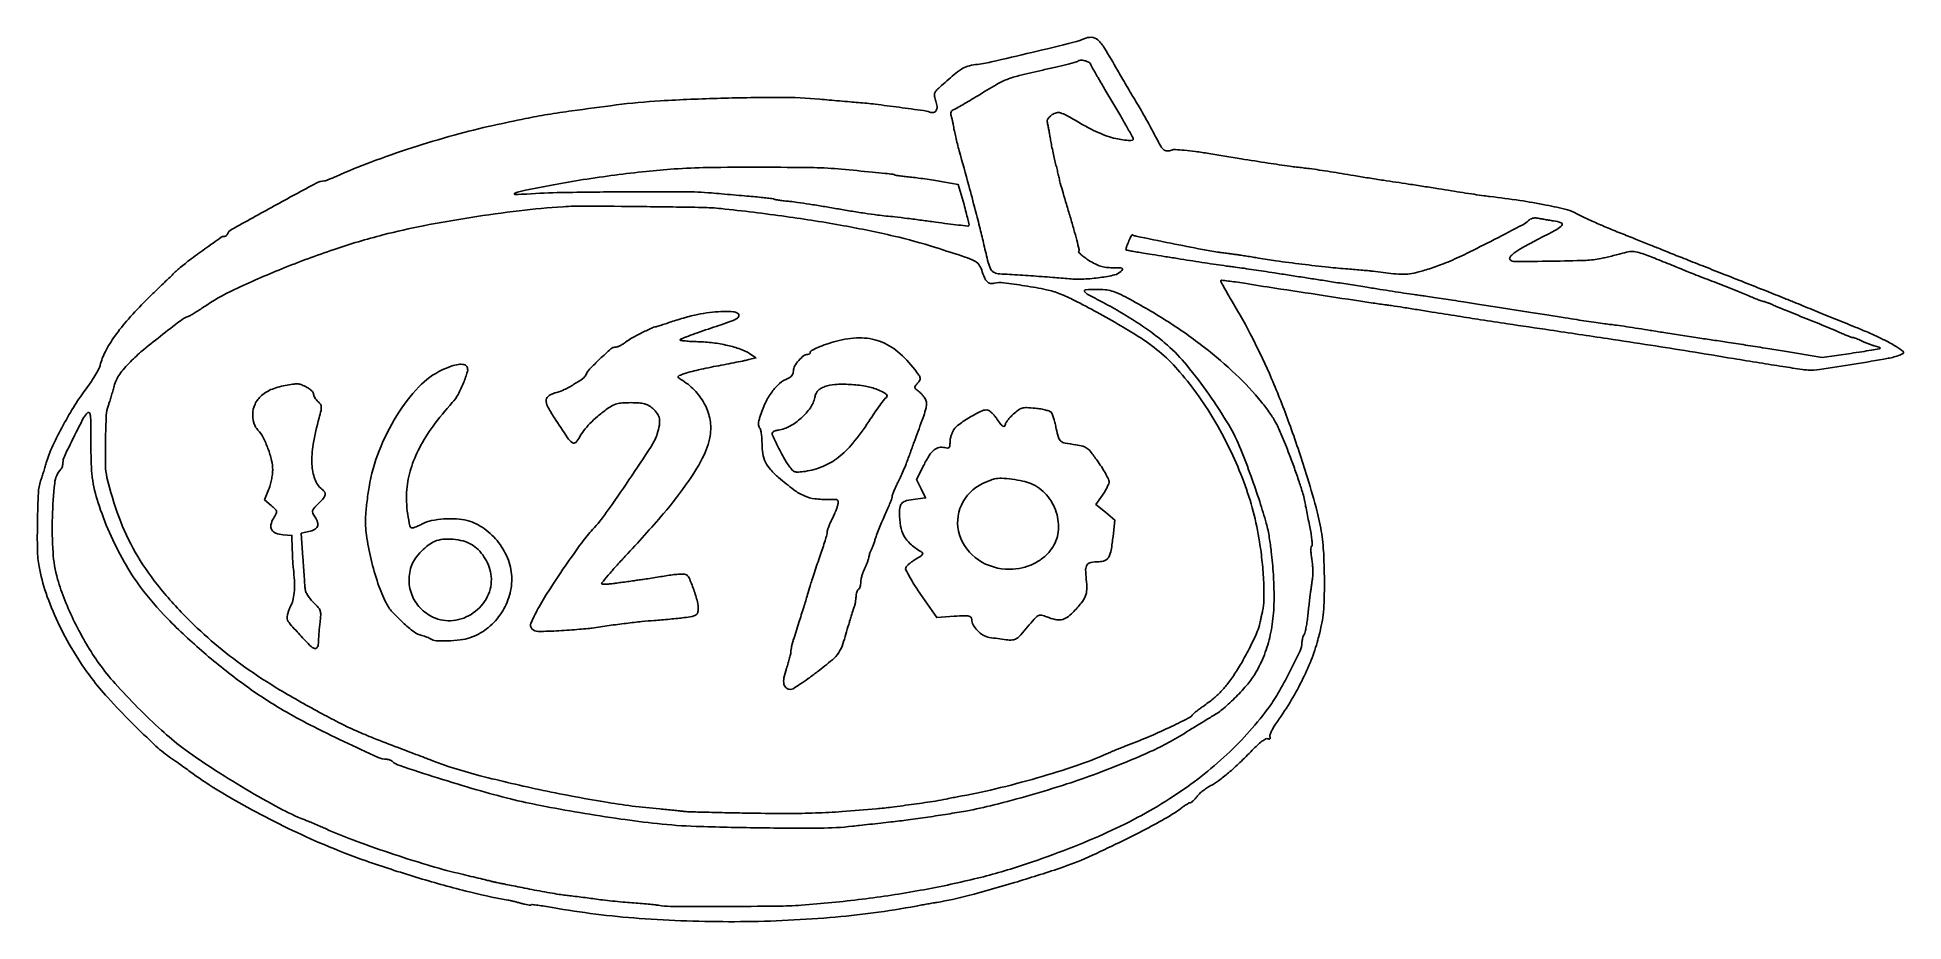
# Model space of a CAD drawing. Extents: x 27 to 802, y 26 to 393.
import ezdxf

# ---------------------------------------------------------------- set-up
doc = ezdxf.new("R2010")
doc.units = 0

msp = doc.modelspace()

# ---------------------------------------------------------------- linework, layer by layer
for points in [[(461.5, 391.96088, -0.04622), (457.358081, 390.532717, -0.001453), (439.96258, 386.335426, -0.002133), (423.062295, 382.385674, -0.026865), (416.609404, 381.267334, 0.042071), (413.324622, 380.59471, 0.06907), (410.742223, 379.4291, 0.038191), (407.676215, 377.154617, 0.005407), (401.795766, 371.940432, 0.022402), (400.187872, 370.346528, 0.117147), (399.58181, 369.267447, 0.126341), (399.549337, 368.072125, 0.027817), (400.120895, 366.083044, -0.060197), (400.612352, 363.83447, -0.152319), (400.271539, 362.214691, -0.221945), (399.200325, 361.442981, -0.129631), (397.590684, 361.556395, 0.046946), (394.979475, 362.179773, 0.001728), (384.904455, 363.569442, 0.003487), (374.966824, 364.834696, 0.009831), (368, 365.533738, -0.00099), (364.517783, 365.821053, -0.000526), (360.20625, 366.189955, -0.000523), (355.799917, 366.576282, -0.000813), (352, 366.919676, 0.022932), (335.649758, 367.67057, 0.007073), (310.98107, 367.3225, 0.007283), (285.896744, 366.247714, 0.017818), (267.5, 364.531507, 0.001457), (249.123418, 362.099714, 0.007617), (239.030674, 360.577288, 0.009416), (229.940593, 358.887653, 0.003015), (216.5, 356.041987, 0.014059), (200.257675, 352.019203, 0.010712), (182.709229, 346.738034, 0.010836), (165.743877, 340.824036, 0.016469), (151.304864, 334.888355, -0.004787), (149.655694, 334.164922, -0.006765), (148.172382, 333.554704, -0.004125), (146.917689, 333.07021, -0.090309), (146.532136, 333, 0.12417), (143.111401, 332.137189, 0.002029), (125.626459, 322.6257, 0.001569), (107.935004, 312.83622, 0.171658), (106.166667, 310.829148, -0.090316), (105.966858, 310.512132, -0.065502), (105.646344, 310.243562, -0.06411), (105.259132, 310.061938, -0.077792), (104.86344, 310, 0.154496), (103.660631, 309.619253, 0.001836), (96.844129, 304.785641, 0.006055), (90.427535, 300.081674, 0.016965), (86.088996, 296.583076, 0.012493), (84.599849, 295.230044, 0.001234), (81.110931, 291.880654, 0.001557), (76.974138, 287.86469, 0.001234), (72.528058, 283.5, 0.016564), (65.125417, 275.696502, 0.027685), (59.503898, 268.609099, 0.033283), (55.583616, 262.195759, 0.060967), (53.426425, 256.47058, -0.064279), (52.811188, 254.869831, -0.012328), (51.262053, 252.164033, -0.01295), (49.281591, 249.077798, -0.011607), (47.072788, 245.981448, 0.023352), (42.373865, 239.056018, 0.01467), (37.510677, 230.564624, 0.014525), (33.3618, 222.22698, 0.038688), (31.050975, 216, -0.002919), (30.484315, 214.05754, -0.002236), (29.843009, 211.940625, -0.00226), (29.224927, 209.964586, -0.00535), (28.742232, 208.5, 0.070694), (27.815567, 203.626823, 0.007024), (27.42563, 191.710809, 0.008744), (27.411629, 179.822478, 0.040663), (28.079563, 173, 0.038589), (30.976739, 161.931826, 0.026807), (35.854315, 149.955452, 0.025563), (42.313618, 137.888266, 0.025493), (49.976074, 126.531832, 0.025044), (56.583818, 118.60052, 0.009658), (66.49649, 108.254391, 0.008951), (76.542194, 98.52166, 0.039193), (83, 93.37036, -0.003744), (84.722567, 92.185634, -0.001457), (87.0875, 90.522608, -0.001442), (89.637862, 88.706994, -0.00179), (92, 87.002262, 0.021512), (102.673038, 79.922387, 0.011573), (116.384197, 72.080381, 0.01114), (131.434554, 64.35734, 0.012367), (146.303557, 57.590261, 0.016552), (163.80814, 50.815708, 0.010742), (184.44496, 44.098559, 0.010791), (205.074858, 38.353214, 0.018578), (222.503205, 34.585982, -0.011453), (223.520546, 34.381205, -0.003826), (224.998779, 34.036352, -0.003806), (226.630203, 33.629408, -0.004334), (228.185766, 33.214376, 0.011616), (229.623607, 32.853093, 0.017302), (230.897685, 32.610255, 0.012462), (231.942346, 32.474936, 0.22606), (232.251073, 32.584406, -0.228353), (232.599202, 32.70614, -0.002855), (235.0004, 32.420682, -0.0077), (237.808734, 32.026541, -0.004884), (241.068511, 31.485074, 0.025204), (277.079709, 26.997633, 0.019446), (316.636788, 25.624838, 0.019459), (356.143271, 27.328987, 0.025387), (392, 32.118413, -0.000916), (394.325686, 32.545741, -0.000795), (396.765625, 32.985437, -0.0008), (398.976222, 33.376529, -0.002348), (400.5, 33.63623, 0.023992), (413.595108, 36.455973, 0.007686), (432.751376, 41.869928, 0.007564), (451.633548, 47.833907, 0.026424), (463.521285, 52.498113, 0.005779), (476.298529, 58.486742, 0.008748), (487.260736, 64.018619, 0.009784), (496.047645, 68.86936, 0.030463), (501.683278, 72.601122, -0.011574), (502.962964, 73.519825, -0.015171), (504.175097, 74.29533, -0.01268), (505.210219, 74.87905, -0.122636), (505.695929, 75, 0.165189), (506.129523, 75.147268, 0.023952), (506.851453, 75.758725, 0.024982), (507.661551, 76.593808, 0.019037), (508.464975, 77.582894, -0.041546), (509.461525, 78.702833, -0.021358), (510.876998, 79.938992, -0.021072), (512.452053, 81.09471, -0.029743), (513.952323, 81.97661, 0.040261), (517.369408, 84.083091, 0.018018), (521.514377, 87.359833, 0.015579), (526.208299, 91.61262, 0.010241), (531.352072, 96.780835, -0.015409), (533.505138, 98.899882, -0.0284), (535.399873, 100.463152, -0.030945), (536.947611, 101.457785, -0.222496), (537.809793, 101.519495, 0.055717), (538.372495, 101.37276, 0.213035), (538.712958, 101.469198, 0.244617), (538.839164, 101.771773, 0.070557), (538.722213, 102.281518, -0.167916), (538.69715, 103.025386, -0.029028), (539.196939, 104.365019, -0.028764), (539.99821, 105.932175, -0.022227), (541.041089, 107.542859, 0.017934), (546.929476, 116.468359, 0.020525), (551.88613, 125.407699, 0.021823), (555.808899, 134.154499, 0.028213), (558.588787, 142.5, 0.011905), (560.034447, 148.373834, 0.024992), (560.818258, 153.008314, 0.021936), (561.191343, 158.061215, 0.007256), (561.305352, 165.5, 0.01223), (561.00378, 178.251567, 0.028625), (560.001277, 187.733418, 0.026273), (557.865138, 197.510462, 0.00888), (553.76049, 211.5, 0.010976), (546.732305, 232.350815, 0.01464), (539.388411, 250.934806, 0.015922), (531.565123, 267.662796, 0.018876), (523.093292, 282.914018, -0.004585), (521.163742, 286.165184, -0.007498), (519.595415, 288.95942, -0.002307), (518.300062, 291.377195, -0.329346), (518.345344, 291.678677, -0.227747), (518.667418, 291.791717, -0.001937), (521.354824, 291.483516, -0.006282), (524.468556, 291.074461, -0.003947), (528.097992, 290.52191, 0.001623), (540.742584, 288.536701, 0.000436), (560.843695, 285.465562, 0.000223), (581.547852, 282.33018, 0.006118), (587, 281.57511, -0.006515), (589.161039, 281.274075, -0.000744), (594.025, 280.52438, -0.000899), (599.808662, 279.613464, -0.000732), (606, 278.617636, 0.000897), (616.753745, 276.89163, 0.001356), (626.122551, 275.431188, 0.001004), (637.322362, 273.739437, 0.000274), (655, 271.115418, -0.000574), (678.756703, 267.574491, -0.001315), (696.648382, 264.838612, -0.00152), (712.860036, 262.265484, -0.001084), (731, 259.28937, 0.001243), (741.789511, 257.522732, 0.001735), (751.45, 255.999973, 0.001045), (759.593368, 254.762703, 0.022671), (762, 254.513068, 0.052169), (766.76285, 254.733357, 0.003106), (781.00972, 256.983909, 0.00325), (795.175742, 259.40666, 0.04867), (799.99893, 260.757887, 0.038388), (801.413181, 261.436085, 0.412025), (801.564207, 261.992048, 0.118579), (800.895391, 262.706433, 0.004275), (797.731636, 264.750964, 0.02471), (795.135326, 266.222944, 0.006836), (790.919008, 268.273624, 0.006886), (786.074153, 270.467727, 0.007159), (781.232706, 272.498426, -0.000102), (772.648229, 275.957473, -0.000749), (768.541925, 277.620209, -0.000822), (764.580414, 279.238827, -0.000138), (757, 282.353086, 0.002269), (752.343088, 284.243129, 0.000533), (744.534375, 287.361502, 0.000549), (735.546094, 290.928388, 0.00054), (726.5, 294.495424, -0.000286), (717.925268, 297.87156, -0.000418), (710.375, 300.856615, -0.000201), (703.954185, 303.40432, -0.007436), (702.5, 304.007191, 0.006402), (701.119382, 304.582911, 0.000315), (696.534375, 306.42296, 0.00051), (691.083223, 308.600183, 0.000368), (685, 311.017488, -0.004359), (678.808847, 313.535087, -0.005218), (673.025, 316.017193, -0.004518), (668.196001, 318.201837, -0.03405), (666, 319.407111, 0.083407), (662.168589, 321.043306, 0.01039), (653.296614, 322.993705, 0.011682), (642.334139, 324.900941, 0.008367), (630, 326.540553, -0.006693), (627.543614, 326.858722, -0.001573), (623.44375, 327.458837, -0.00162), (618.732813, 328.17916, -0.001593), (614, 328.933987, 0.001266), (608.764773, 329.772455, 0.000744), (602.5, 330.749996, 0.000744), (596.235063, 331.708466, 0.001271), (591, 332.487795, -0.001833), (585.79637, 333.268428, -0.001106), (579.633539, 334.230034, -0.001107), (573.514128, 335.212633, -0.001941), (568.454599, 336.056722, 0.00268), (563.862433, 336.815868, 0.002571), (559.198371, 337.536666, 0.002544), (555.07803, 338.130343, 0.009274), (552.454599, 338.445246, -0.009958), (546.956401, 339.112852, -0.002507), (538.031055, 340.423107, -0.002261), (526.770956, 342.185937, -0.001326), (513.311686, 344.392096, 0.006845), (507.789638, 345.234765, 0.011673), (503.153485, 345.767461, 0.010286), (499.489557, 346.026134, 0.101402), (497.969333, 345.792952, -0.093713), (496.020141, 345.463509, -0.186241), (494.591736, 346.046842, -0.076988), (493.143471, 347.908482, -0.00795), (490.511397, 352.824405, 0.005747), (488.908268, 355.850527, 0.00334), (486.917673, 359.448419, 0.003338), (484.874248, 363.028097, 0.005624), (483.106406, 366, -0.00247), (481.32067, 368.959345, -0.00147), (479.222041, 372.5, -0.001471), (477.151055, 376.041353, -0.002543), (475.452569, 379, 0.007294), (470.129284, 388.072084, 0.069361), (467.294675, 391.55079, 0.181639), (464.723666, 392.605237, 0.114057)], [(464.451582, 381.25, 0.037965), (465.008617, 380.064689, 0.001477), (467.401303, 375.867947, 0.002623), (470.276162, 370.920209, 0.001847), (473.558571, 365.385564, -0.002955), (476.793912, 359.902629, -0.004555), (479.52033, 355.119447, -0.001596), (481.815933, 350.974367, -0.126309), (482, 350.257353, -0.376575), (481.661931, 349.872134, -0.04005), (480.370269, 349.80732, -0.028775), (478.390419, 349.980911, -0.010192), (475.583328, 350.449402, -0.029742), (472.157884, 351.306642, -0.022471), (468.513713, 352.635297, -0.0196), (464.524202, 354.483103, -0.012624), (460.046733, 356.918645, 0.004175), (454.179765, 360.23968, 0.051372), (451.818575, 361.24936, 0.135716), (450.180103, 361.301227, 0.085684), (448.413676, 360.535395, 0.043144), (447.397305, 359.736317, 0.067827), (446.697556, 358.876012, 0.083882), (446.352061, 358.011063, 0.122328), (446.37722, 357.194363, -0.018135), (446.604095, 356.259082, -0.004242), (446.913886, 354.675844, -0.004367), (447.239129, 352.847086, -0.004276), (447.534788, 351, 0.009291), (447.897938, 348.868481, 0.004402), (448.441122, 346.134672, 0.004361), (449.059653, 343.28399, 0.006157), (449.664037, 340.75633, -0.001507), (450.243568, 338.428557, -0.001688), (450.787186, 336.183941, -0.00155), (451.237736, 334.269493, -0.009032), (451.453656, 333.25633, 0.021658), (451.740745, 332.058406, 0.001024), (452.888143, 328.076837, 0.001683), (454.276554, 323.355143, 0.001209), (455.857804, 318.090349, -0.004876), (457.37801, 312.890699, -0.007582), (458.576666, 308.376181, -0.00301), (459.515319, 304.512743, -0.199042), (459.408169, 303.851415, 0.333828), (459.451867, 303.371572, 0.024774), (460.440911, 302.381233, 0.026539), (461.860502, 301.225145, 0.016304), (463.643603, 300.011066, 0.023318), (466.219699, 298.541056, 0.043242), (468.448753, 297.636521, 0.045578), (470.719141, 297.157428, 0.029227), (473.410066, 297, -0.005774), (476.417229, 296.965272, -0.099838), (477.370443, 296.75, -0.441236), (477.520034, 296.296444, -0.06833), (476.876063, 295.447492, -0.141748), (474.284188, 294.018804, -0.020298), (468.261672, 292.913145, -0.023857), (461.526167, 292.283102, -0.033645), (455.5, 292.413892, 0.00339), (448.593036, 292.982814, 0.001504), (439.471752, 293.644311, 0.001173), (430.668129, 294.235418, 0.009407), (426.609952, 294.421751, -0.103182), (424.388998, 294.948113, -0.160493), (422.970515, 296.287195, -0.061881), (421.842631, 299.175334, -0.005988), (420.075529, 306.5, 0.005013), (418.487327, 313.139887, 0.003022), (416.478049, 320.981046, 0.002184), (413.753959, 331.169353, 0.000808), (409.830278, 345.5, -0.004462), (409.064441, 348.37955, -0.0046), (408.358141, 351.243201, -0.004452), (407.791082, 353.735526, -0.019532), (407.527192, 355.221535, 0.010928), (407.336844, 356.412035, 0.007714), (407.073231, 357.740927, 0.007789), (406.781661, 359.004193, 0.016231), (406.507471, 359.97646, -0.057247), (406.318023, 360.946034, -0.121765), (406.44181, 361.695237, -0.130283), (406.891316, 362.268256, -0.070381), (407.681049, 362.705832, 0.035622), (408.788142, 363.222511, 0.003613), (411.315683, 364.65326, 0.004507), (414.303466, 366.409203, 0.003577), (417.5, 368.358041, -0.007399), (425.171491, 372.955082, -0.037153), (429.673394, 375.134134, -0.033737), (434.627315, 376.715924, -0.005413), (444.515563, 379.039467, 0.002062), (449.90604, 380.268063, 0.003264), (454.514121, 381.370102, 0.000796), (458.532047, 382.365564, 0.136066), (458.916357, 382.583024, -0.18795), (460.078552, 383.093454, -0.069761), (461.887246, 382.917404, -0.069282), (463.594366, 382.246089, -0.175354)], [(361, 337.88923, -0.000271), (373.770617, 336.663272, -0.002699), (379.118621, 336.1178, -0.002817), (382.293783, 335.758516, -0.102805), (382.985424, 335.526855, 0.095149), (383.384295, 335.386495, 0.002487), (385.258218, 335.115418, 0.005159), (387.471993, 334.82967, 0.003494), (390, 334.547746, -0.00612), (392.956631, 334.20229, -0.003578), (396.49058, 333.719731, -0.003577), (400.021069, 333.186077, -0.006061), (402.967931, 332.682361), (409.435862, 331.495907), (411.802966, 323.166322, -0.005387), (412.681212, 319.944234, -0.008546), (413.356158, 317.164977, -0.003295), (413.873156, 314.792473, -0.253576), (413.76641, 314.433077, -0.225592), (413.389727, 314.299134, -0.001276), (409.535859, 314.703983, -0.005049), (405.109487, 315.225659, -0.003146), (399.931375, 315.922152, 0.002193), (394.275743, 316.693854, 0.001951), (388.389216, 317.447414, 0.001958), (383.089284, 318.083806, 0.006041), (379.5, 318.456652, -0.010517), (375.90744, 318.862377, -0.003373), (370.590625, 319.612912, -0.003363), (364.681922, 320.528338, -0.003755), (359, 321.49165, 0.002811), (353.396649, 322.45253, 0.002725), (347.72409, 323.360746, 0.00269), (342.725056, 324.105703, 0.01005), (339.571371, 324.493823, -0.004448), (337.258404, 324.752203, -0.006401), (335.216437, 325.025285, -0.003607), (333.503302, 325.289392, -0.096114), (333.071371, 325.447947, 0.103751), (332.62065, 325.605708, 0.002293), (330.31784, 325.895868, 0.005109), (327.607052, 326.196745, 0.003419), (324.5, 326.488059, 0.000019), (320.756647, 326.813088, 0.00001), (316.059375, 327.220678, 0.000009), (311.220013, 327.640413, 0.000014), (307, 328.006229, 0.020709), (295.798002, 328.510983, 0.00231), (270.23812, 328.485347, 0.002729), (244.746956, 328.202888, 0.013715), (230.5, 327.57611, -0.021449), (225.566554, 327.435464, -0.837681), (225.474787, 327.997638, -0.03546), (229.913807, 329.212405, -0.003033), (241.5, 331.442575, -0.007336), (253.843564, 333.554082, -0.006159), (266.984774, 335.438591, -0.006254), (279.888093, 336.963172, -0.008649), (291.5, 337.985364, -0.014196), (305.371373, 338.569902, -0.003777), (327.505549, 338.706487, -0.003426), (349.466528, 338.52565, -0.020022)], [(311, 321.534399, -0.007627), (337.949947, 318.243529, -0.010682), (361.901489, 314.424256, -0.012073), (382.685729, 310.132342, -0.020041), (399.940991, 305.396589, -0.00181), (412.292834, 301.418787, -0.034821), (416.029144, 299.905677, -0.115979), (417.889986, 298.38442, -0.086061), (419.127296, 296.024186, 0.022819), (420.281937, 292.926372, 0.090171), (421.39593, 291.234426, 0.151962), (422.699483, 290.510296, 0.111314), (424.364422, 290.537388, -0.090057), (428.159812, 290.759126, -0.009277), (437.079878, 289.503668, -0.011924), (445.993752, 287.861097, -0.042905), (451.525951, 286.199187, -0.024024), (457.608753, 283.441624, -0.006487), (466.968554, 278.489544, -0.006852), (476.827984, 272.931562, -0.010835), (485.106778, 267.87071, -0.073977), (501.392089, 253.643693, -0.044402), (516.263321, 232.650186, -0.042708), (527.869009, 208.13915, -0.050013), (534.403815, 183.264926, -0.013671), (535.512458, 174.760237, -0.014832), (536.118095, 166.435591, -0.015313), (536.207208, 159.213842, -0.050733), (535.640416, 154.5, 0.001355), (535.35309, 153.204997, 0.001051), (535.047089, 151.79375, 0.001062), (534.767176, 150.475953, 0.002565), (534.567261, 149.5, -0.053206), (533.467766, 145.985848, -0.012284), (530.855001, 140.35004, -0.01314), (527.667995, 134.30169, -0.017442), (524.438289, 128.987631, -0.016145), (521.285454, 124.50795, -0.029651), (518.395993, 121.111024, -0.030375), (515.173665, 118.133505, -0.017917), (510.998244, 114.963472, 0.005013), (509.621991, 113.973524, 0.006489), (508.380734, 113.036616, 0.005007), (507.361501, 112.229851, 0.056436), (507, 111.863305, -0.109371), (504.7487, 110.015783, -0.006564), (496.831008, 106.130371, -0.010397), (487.841293, 102.091215, -0.011311), (478.938504, 98.547041, 0.006052), (477.258715, 97.898705, 0.002908), (475.119387, 97.028647, 0.002883), (472.897803, 96.095005, 0.004121), (470.938504, 95.239108, -0.023766), (458.566699, 90.403867, -0.011229), (442.202219, 85.295183, -0.0111), (424.799317, 80.704028, -0.015378), (409, 77.419231, 0.0031), (407.893326, 77.217354, 0.002086), (406.631848, 76.973693, 0.0021), (405.412988, 76.727663, 0.004162), (404.448844, 76.520446, -0.017696), (400.026449, 75.694497, -0.002607), (391.018347, 74.387973, -0.003104), (381.828141, 73.16205, -0.009188), (375.5, 72.475757, -0.004382), (361.260806, 71.321411, -0.009256), (350.198135, 70.727693, -0.00887), (338.831788, 70.530286, -0.003701), (323.5, 70.649504, -0.001232), (313.704396, 70.822335, -0.00173), (304.9625, 71.028393, -0.001015), (297.593206, 71.242589, -0.023526), (295.5, 71.406466, 0.005124), (293.899189, 71.591254, 0.001376), (291.352505, 71.85173, 0.001393), (288.457787, 72.131613, 0.001441), (285.593632, 72.392163, -0.019285), (262.704324, 75.300963, -0.011229), (235.500799, 80.460164, -0.011125), (209.511006, 86.603964, -0.028035), (191, 92.54245, 0.00076), (189.017618, 93.299898, 0.000148), (185.44375, 94.658001, 0.000157), (181.27659, 96.238646, 0.000146), (177, 97.857832, -0.003906), (166.893409, 101.771508, -0.010387), (159.759036, 104.771431, -0.011784), (153.284387, 107.838442, -0.006473), (145.5, 111.88016, -0.011882), (127.862114, 121.876245, -0.01934), (113.4494, 131.278719, -0.02162), (101.033946, 140.913438, -0.021646), (89.501995, 151.58076, -0.026745), (77.159595, 165.440189, -0.03917), (67.999472, 178.951298, -0.040451), (61.264696, 193.382934, -0.031296), (56.248048, 210, -0.054484), (55.653115, 214.861828, -0.007147), (55.66762, 225.286379, -0.005848), (55.956479, 235.83402, -0.080185), (56.712005, 239.57842, 0.011723), (57.219146, 241.032013, 0.004615), (57.851886, 243.055902, 0.004564), (58.495883, 245.256875, 0.005686), (59.05228, 247.314013, -0.038794), (59.922407, 249.851615, -0.038404), (61.176478, 252.233357, -0.03322), (62.947795, 254.673837, -0.018612), (65.397884, 257.403521, -0.025947), (70.374629, 262.041892, -0.007686), (78.452127, 268.61359, -0.00518), (86.706168, 274.983125, -0.071691), (90, 276.798584, 0.039683), (90.843153, 277.19545, 0.006493), (92.399152, 278.11182, 0.007114), (94.204767, 279.242471, 0.006219), (96.060942, 280.474874, -0.039525), (109.132451, 287.951261, -0.014273), (128.758066, 296.527737, -0.014259), (150.47238, 304.575705, -0.018675), (170.754027, 310.607509, -0.014706), (187.520128, 314.397544, -0.009397), (207.19788, 317.858753, -0.009316), (227.325086, 320.627172, -0.01283), (245.5, 322.311307, -0.018256), (254.491961, 322.583244, -0.001397), (278.731406, 322.363449, -0.001222), (303.227061, 322.013045, -0.022381)], [(656.337605, 316.445082, -0.050155), (659.509569, 315.656691, -0.527242), (659.793698, 314.573605, -0.090638), (657.716067, 312.906658, -0.003992), (649.5, 308.551772, 0.007078), (643.283726, 305.207563, 0.033236), (639.87828, 303.004694, 0.074206), (638.307659, 301.423488, 0.371107), (638.396136, 300.27381, 0.200341), (640.193334, 299.539602, 0.001695), (655.522516, 299.708224, 0.004987), (669.722071, 300.054252, 0.04315), (676, 300.814962, 0.005356), (678.054429, 301.269073, 0.00306), (680.526044, 301.859198, 0.003055), (683.005659, 302.483383, 0.005065), (685.088659, 303.043854, -0.033965), (688.067732, 303.663481, -0.077577), (690.356584, 303.62301, -0.045317), (693.190169, 302.859814, -0.005786), (699.088659, 300.604255, -0.000746), (702.838828, 299.113762, -0.000927), (706.322919, 297.715502, -0.000754), (709.244852, 296.53143, -0.006997), (710.5, 296, 0.008873), (711.758492, 295.472712, 0.000949), (714.703125, 294.306407, 0.001169), (718.215873, 292.932265, 0.00094), (722, 291.47033, -0.001961), (726.049387, 289.896404, -0.00161), (730.361732, 288.184719, -0.001626), (734.313976, 286.586279, -0.004313), (737.125046, 285.410332, 0.00433), (739.332707, 284.486893, 0.006169), (741.310358, 283.708035, 0.003605), (742.984962, 283.086053, 0.087326), (743.473917, 283, -0.080315), (743.914878, 282.928708, -0.008312), (744.910762, 282.579566, -0.010168), (746.089237, 282.116837, -0.007965), (747.348871, 281.568734, 0.007992), (749.180456, 280.771879, 0.001397), (752.658731, 279.335669, 0.001516), (756.748979, 277.674604, 0.00136), (761, 275.976673, -0.002049), (765.321325, 274.243754, -0.002057), (769.6228, 272.477655, -0.002007), (773.361832, 270.906845, -0.008231), (775.609531, 269.907939, 0.007519), (777.248404, 269.176807, 0.009744), (778.773463, 268.558647, 0.007736), (780.06107, 268.088434, 0.082121), (780.609531, 267.993839, -0.077364), (781.106033, 267.913032, -0.013855), (781.992379, 267.596035, -0.014668), (783.018702, 267.161494, -0.012783), (784.066651, 266.648265, 0.018417), (785.252142, 266.084142, 0.010934), (786.702244, 265.49577, 0.010936), (788.176063, 264.971588, 0.018486), (789.43465, 264.605758, -0.014506), (790.4835, 264.309924, -0.027508), (791.305002, 264.001717, -0.032779), (791.846088, 263.720392, -0.4874), (791.867999, 263.536771, -0.153673), (791.5276, 263.360606, -0.000986), (788.136318, 262.776243, -0.003835), (784.2382, 262.143185, -0.002423), (779.681169, 261.461548), (767.862338, 259.75222), (752.181169, 262.338071, 0.00128), (745.159376, 263.477519, 0.000818), (736.993843, 264.76742, 0.000822), (728.987562, 266.005258, 0.001535), (722.5, 266.977001, -0.001177), (716.266229, 267.906164, -0.000771), (709.0875, 269.00478, -0.000776), (702.098536, 270.096495, -0.001491), (696.5, 270.997034, 0.001905), (691.575779, 271.784927, 0.001973), (686.703125, 272.525863, 0.001901), (682.479843, 273.134618, 0.008522), (680, 273.439454, -0.007187), (677.645195, 273.72254, -0.002099), (674.03125, 274.225239, -0.002108), (669.96717, 274.82545, -0.002257), (666, 275.44679, 0.000836), (661.227377, 276.208189, 0.000302), (654.44375, 277.274588, 0.0003), (647.013542, 278.43347, 0.000356), (640, 279.517944, -0.000343), (633.022953, 280.596589, -0.000297), (625.703125, 281.737831, -0.000299), (619.072016, 282.779794, -0.000874), (614.5, 283.509201, 0.001431), (610.724267, 284.107256, 0.0013), (606.821875, 284.703542, 0.0013), (603.327811, 285.218857, 0.004188), (601, 285.536103, -0.004522), (598.51966, 285.87582, -0.001012), (594.296875, 286.501882, -0.00105), (589.424221, 287.244849, -0.001016), (584.5, 288.016514, 0.000394), (578.93509, 288.895677, 0.000211), (572.059375, 289.97341, 0.00021), (565.041312, 291.067413, 0.000328), (559, 292.002505, -0.000042), (553.136453, 292.90665, -0.000031), (546.675, 293.903964, -0.000032), (540.589207, 294.844083, -0.000073), (536, 295.553994, 0.001582), (532.032832, 296.155424, 0.001475), (527.96875, 296.746148, 0.001469), (524.354988, 297.249705, 0.00502), (522, 297.546759, -0.006504), (519.519917, 297.867074, -0.001453), (515.296875, 298.480972, -0.001508), (510.424221, 299.218802, -0.001457), (505.5, 299.994342, 0.000231), (500.37441, 300.814481, 0.000189), (494.895312, 301.686457, 0.000191), (489.85687, 302.484371, 0.000506), (486.25, 303.050422, -0.003285), (483.470159, 303.502531, -0.00543), (481.129688, 303.925183, -0.001198), (479.099969, 304.319569, -0.358381), (479, 304.441128, -0.091012), (479.251684, 305.812367, -0.017446), (480.236231, 308.154493, -0.010588), (481.364667, 310.466858, -0.434236), (481.847411, 310.603733, 0.085839), (483.177635, 310.085038, 0.000409), (497.613268, 307.163003, 0.001743), (510.760243, 304.560677, 0.013191), (517, 303.518152, 0.000455), (518.978408, 303.242864, 0.000319), (521.20625, 302.936385, 0.000322), (523.339684, 302.645682, 0.000674), (525, 302.422816, -0.004786), (526.723269, 302.177057, -0.001894), (529.0875, 301.807595, -0.001874), (531.637894, 301.389329, -0.002348), (534, 300.98143, 0.01038), (541.183886, 299.85941, 0.00325), (551.99158, 298.471993, 0.003335), (562.979623, 297.208272, 0.00835), (571.01881, 296.473576, -0.001891), (574.103015, 296.231839, -0.001894), (577.18365, 295.966898, -0.00185), (579.870164, 295.715571, -0.007542), (581.5, 295.532156, 0.004287), (589.928506, 294.528039, 0.027608), (594.209825, 294.29319, 0.045431), (597.538341, 294.597597, 0.024673), (601.539995, 295.540203, 0.008296), (604.185851, 296.350739, 0.005385), (607.217999, 297.37115, 0.005414), (610.157734, 298.431669, 0.010233), (612.5, 299.360461, 0.014819), (620.213333, 302.875754, 0.004451), (631.739909, 308.675257, 0.001922), (643.613372, 314.840196, 0.075243), (646, 316.591136, -0.07213), (646.721868, 317.127639, -0.052752), (647.646875, 317.507574, -0.053058), (648.623911, 317.683653, -0.075973), (649.5, 317.613973, 0.012268), (650.579924, 317.387755, 0.003161), (652.333546, 317.076552, 0.003215), (654.338834, 316.747004, 0.003267)], [(479.724915, 284.372816, -0.019192), (496.567108, 274.506469, -0.023153), (511.54495, 263.935324, -0.024844), (524.493431, 252.792815, -0.031372), (535.237312, 241.209578, -0.018611), (538.668672, 236.675937, -0.030457), (541.185157, 232.569308, -0.023813), (543.565733, 227.529077, -0.007144), (546.710003, 219.641979, -0.005343), (548.848933, 213.861045, -0.005782), (550.806457, 208.185456, -0.005471), (552.37446, 203.284049, -0.027718), (553.065383, 200.5, 0.001228), (553.526433, 198.106445, 0.00056), (554.139928, 194.98166, 0.000555), (554.793656, 191.690775, 0.000764), (555.38883, 188.735438, -0.011012), (555.861803, 186.109941, -0.017065), (556.142241, 183.824276, -0.011526), (556.263165, 181.963833, -0.271135), (556.025499, 181.515759, 0.239944), (555.773465, 181.101189, 0.019489), (555.725876, 179.790113, 0.022842), (555.805513, 178.144935, 0.015421), (556.039593, 176.280321, -0.012801), (556.303094, 174.266775, -0.011512), (556.474377, 172.169844, -0.011624), (556.540914, 170.282122, -0.035257), (556.465827, 169, -0.001099), (556.306402, 167.79167, -0.000479), (556.089616, 166.187643, -0.000474), (555.856034, 164.483808, -0.000632), (555.640446, 162.936656, 0.004488), (555.403293, 161.133099, 0.00157), (555.093737, 158.535846, 0.001559), (554.771025, 155.676031, 0.001822), (554.483017, 152.959021, -0.010367), (554.164751, 150.378152, -0.011875), (553.751205, 147.927607, -0.011056), (553.306703, 145.872828, -0.064148), (552.913357, 144.838106, 0.032259), (552.56353, 144.069047, 0.022881), (552.268299, 143.168068, 0.023203), (552.065056, 142.278015, 0.044555), (552, 141.549404, -0.110446), (551.198935, 137.967144, -0.008755), (546.872978, 129.18084, -0.012913), (542.016853, 120.30957, -0.02837), (537.757416, 113.85615, -0.048343), (519.585731, 93.823599, -0.042592), (497.158624, 76.692052, -0.037774), (469.608616, 61.937804, -0.024813), (436, 49.035561, -0.019762), (416.056188, 43.356476, -0.014789), (393.700919, 38.63097, -0.013934), (369.595327, 34.966219, -0.012407), (344.371888, 32.481371, -0.015988), (334.212474, 32.060412, -0.002109), (312.654631, 31.947872, -0.00111), (290.050356, 31.975389, -0.042395), (285, 32.421867, 0.016714), (283.542012, 32.62657, 0.002827), (280.74377, 32.908492, 0.003087), (277.450751, 33.200963, 0.002741), (274.021343, 33.465297, -0.004764), (270.263467, 33.770248, -0.00319), (265.970773, 34.187433, -0.003212), (261.81646, 34.644935, -0.006322), (258.521343, 35.071553, 0.002006), (255.467441, 35.493774, 0.001494), (252.09377, 35.936161, 0.001509), (248.909886, 36.334223, 0.003427), (246.5, 36.611383, -0.011683), (243.914316, 36.952105, -0.003594), (240.03125, 37.585011, -0.003594), (235.695268, 38.355877, -0.003934), (231.5, 39.167064, 0.000338), (227.560316, 39.958263, 0.000457), (223.996875, 40.668004, 0.000307), (221.004597, 41.259231, 0.005023), (220, 41.446618, -0.007953), (219.224298, 41.596018, -0.002448), (218.059375, 41.845618, -0.002448), (216.758579, 42.137683, -0.002684), (215.5, 42.433871, 0.000022), (213.740507, 42.857841, 0.000003), (210.296875, 43.68744, 0.000004), (206.239977, 44.664718, 0.000003), (202, 45.686033, -0.014328), (189.116723, 49.182628, -0.007663), (173.402939, 54.198902, -0.007608), (158.195299, 59.570602, -0.018161), (147.125229, 64.134956, 0.004103), (145.116206, 65.030177, 0.002346), (142.676885, 66.079639, 0.002343), (140.213218, 67.112302, 0.00389), (138.125229, 67.957052, -0.028882), (127.835137, 72.731367, -0.010557), (113.847127, 80.615904, -0.01069), (99.457637, 89.552701, -0.016659), (87.5, 97.918252, -0.02375), (78.90997, 105.026175, -0.012741), (68.973192, 114.55104, -0.012722), (59.653908, 124.442218, -0.026969), (53.067739, 132.649194, -0.022391), (47.754581, 140.801961, -0.018827), (42.854926, 149.875127, -0.019111), (38.740643, 159.106037, -0.026061), (35.798098, 167.726298, -0.052694), (33.874443, 178.829541, -0.024019), (33.605683, 193.570839, -0.019521), (34.571791, 207.583693, -0.155117), (37.160997, 213.45, 0.069259), (37.48285, 213.935791, 0.035024), (37.753543, 214.619828, 0.033963), (37.938295, 215.378406, 0.042776), (38, 216.09835, -0.110807), (38.572183, 218.648533, -0.005086), (42.485938, 226.717644, -0.005483), (46.544771, 234.654154, -0.098913), (48.332775, 236.861216, -0.455723), (48.993412, 236.75292, -0.109221), (49.410834, 235.555897, -0.027859), (49.59524, 232.597323, -0.003581), (49.591322, 226.240754, 0.005096), (49.602968, 221.415779, 0.005208), (49.713232, 216.626972, 0.005062), (49.894377, 212.471315, 0.021605), (50.134575, 210, 0.044031), (52.577459, 199.476611, 0.024606), (57.277419, 187.188294, 0.02414), (63.384476, 174.947639, 0.031976), (70.154725, 164.5, 0.034555), (81.37959, 151.387502, 0.020498), (96.404503, 137.313466, 0.020106), (113.105228, 124.040459, 0.025922), (129.5, 113.310945, 0.014067), (140.447093, 107.337183, 0.007093), (154.560754, 100.393489, 0.003147), (168.72, 93.783983, 0.108028), (172.306273, 93, -0.053977), (172.871088, 92.938848, -0.035471), (173.49903, 92.753777, -0.035556), (174.091887, 92.482882, -0.055877), (174.55, 92.161795, 0.101773), (177.688428, 90.364373, 0.002549), (193.431812, 85.283646, 0.006146), (209.664873, 80.354882, 0.009788), (223.675349, 76.584083, 0.012966), (236.110912, 73.837111, 0.006051), (252.351976, 70.892246, 0.006008), (269.386839, 68.226007, 0.008694), (284.5, 66.313855, 0.018793), (300.635828, 65.16818, 0.004972), (326.476668, 64.564512, 0.004496), (352.124895, 64.451099, 0.026708), (365.5, 65.227352, -0.000076), (368.489191, 65.561197, -0.000029), (372.675, 66.027798, -0.000028), (377.231709, 66.535219, -0.000034), (381.5, 67.009981, 0.005238), (388.608151, 67.875604, 0.003408), (396.800903, 69.017397, 0.003384), (405.088908, 70.28746, 0.00469), (412.5, 71.545941, 0.017312), (424.251992, 74.077921, 0.008118), (439.271841, 78.122862, 0.008124), (454.49027, 82.756371, 0.013922), (467, 87.176467, 0.003985), (481.08706, 92.728887, 0.013251), (490.214363, 96.695072, 0.018058), (497.505069, 100.421803, 0.014386), (505.094132, 104.944335, -0.002714), (507.552722, 106.488358, -0.001941), (510.318983, 108.189898, -0.00196), (512.96744, 109.790629, -0.004204), (515.025269, 111, 0.045757), (519.45266, 114.123219, 0.020744), (524.661124, 118.949143, 0.020783), (529.492139, 124.235095, 0.041944), (532.746021, 128.840862, 0.040791), (536.393929, 136.398677, 0.038032), (538.868139, 144.626177, 0.035463), (540.190506, 153.669386, 0.02709), (540.391913, 163.670512, 0.0047), (540.13095, 169.675528, 0.009347), (539.790719, 174.424314, 0.009425), (539.275239, 179.131848, 0.004865), (538.462377, 185, 0.031951), (537.188369, 190.940693, 0.009245), (534.472315, 199.923426, 0.008829), (530.883045, 210.410146, 0.007213), (526.685314, 221.5, 0.040862), (521.599263, 231.818482, 0.01841), (513.365416, 244.483862, 0.018419), (504.209308, 256.525637, 0.040262), (496.16764, 264.86188, 0.019641), (490.676178, 269.335644, 0.014637), (484.292825, 273.845511, 0.013714), (477.182919, 278.287029, 0.011902), (469.5, 282.555826, -0.003491), (462.921004, 286.067756, -0.153539), (461.846512, 287.178551, -0.540786), (462.256618, 287.882687, -0.01298), (466.774915, 288, -0.022982), (470.303569, 287.837726, -0.045327), (473.060882, 287.32885, -0.04015), (475.888056, 286.286104, -0.014485)], [(302.5, 277.853558, 0.013805), (300.124432, 277.346961, 0.006353), (297.059375, 276.562954, 0.006286), (293.854028, 275.656156, 0.008659), (291, 274.755801, -0.001093), (288.472888, 273.916328, -0.001638), (286.2625, 273.195448, -0.000661), (284.364233, 272.586006, -0.036428), (284, 272.498218, 0.070038), (282.101453, 271.903565, 0.00698), (277.817055, 269.795022, 0.008695), (273.61209, 267.559208, 0.040131), (271.317648, 266.035222, -0.028786), (270.200705, 265.256295, -0.027509), (268.985046, 264.597846, -0.028607), (267.848262, 264.138257, -0.081932), (267.010199, 264, 0.18383), (265.337711, 263.363588, 0.008421), (260.764746, 259.154045, 0.012016), (256.46705, 254.860506, 0.091631), (254.909504, 252.478513, -0.143798), (253.721867, 251.015822, -0.015197), (249.987437, 248.607501, -0.019706), (245.985688, 246.405825, -0.052554), (242.938598, 245.263895, 0.064031), (239.671852, 243.953667, 0.242019), (238.48979, 242.175037, 0.151113), (238.994592, 239.525938, 0.022963), (241.769292, 234.835269, 0.003474), (247.333403, 226.471632, 0.081929), (249.276803, 224.416567, 0.375062), (250.732637, 224.515462, 0.07717), (252.381468, 226.770785, -0.046818), (254.07863, 229.41384, -0.026253), (256.589226, 232.294426, -0.02366), (259.741181, 235.255102, -0.018866), (263.400038, 238.148357, -0.029417), (265.728435, 239.649116, -0.060178), (267.732055, 240.480933, -0.051599), (270.068178, 240.882394, -0.016772), (273.573313, 241, -0.015171), (276.991394, 240.896262, -0.050141), (279.212482, 240.53582, -0.066296), (280.969274, 239.806535, -0.043436), (282.765138, 238.54417, -0.072755), (284.543877, 236.54064, -0.103127), (285.414934, 234.329383, -0.084822), (285.416249, 231.633712, -0.036099), (284.552154, 228.116686, -0.066055), (282.098193, 222.971113, -0.004163), (272.809488, 208.954544, -0.005946), (263.405703, 195.368987, -0.031964), (257.743802, 188.385485, 0.028873), (253.233391, 182.891958, 0.006657), (246.304139, 173.111548, 0.007162), (239.497888, 162.918898, 0.018942), (235.01564, 155.382659, 0.02378), (232.139048, 149.44476, 0.302227), (232.56946, 147.124569, 0.205695), (235.137572, 146.054963, 0.012102), (243.772181, 146.359799, 0.002432), (248.099388, 146.638665, 0.002789), (252.229953, 146.948199, 0.002512), (255.729629, 147.247802, 0.015985), (257.5, 147.46557, -0.004185), (264.535779, 148.500079, -0.004065), (271.65654, 149.427339, -0.004263), (278.176461, 150.166157, -0.008748), (283.297784, 150.611885, 0.003804), (286.310023, 150.844065, 0.002552), (289.749619, 151.153214, 0.00257), (293.077484, 151.486725, 0.005076), (295.715651, 151.791931, 0.010941), (298.993576, 152.277987, 0.084069), (300.455035, 152.789756, 0.169327), (301.187174, 153.606633, 0.080683), (301.518933, 154.996844, 0.081568), (301.218362, 158.344941, 0.022274), (299.661295, 163.43526, 0.016935), (297.730005, 168.337943, 0.201477), (296.287828, 169.719792, 0.097048), (295.35849, 169.882111, 0.011938), (293.28974, 169.790097, 0.013753), (290.812061, 169.551934, 0.010965), (288.155477, 169.163294, -0.001685), (285.27797, 168.687632, -0.001295), (282.133171, 168.187024, -0.001309), (279.190041, 167.734226, -0.003119), (277, 167.417118, 0.000049), (274.900568, 167.126279, 0.000025), (272.279504, 166.762783, 0.000025), (269.5873, 166.389146, 0.000038), (267.249374, 166.064377, -0.009467), (265.202873, 165.81933, -0.014027), (263.401045, 165.689036, -0.009108), (261.914695, 165.650503, -0.200915), (261.521898, 165.811436, -0.388601), (261.504996, 166.194316, -0.001957), (264.189443, 169.374418, -0.006993), (267.385205, 173.025605, -0.004208), (271.272524, 177.271118, 0.009957), (287.101184, 194.962447, 0.02595), (297.542374, 208.469138, 0.036239), (303.940505, 219.295737, 0.086291), (306.596489, 228.223842, 0.081513), (306.307914, 234.537715, 0.072718), (304.033086, 240.702167, 0.06912), (299.951006, 246.222514, 0.06229), (294.383964, 250.647867, -0.028464), (293.344764, 251.365141, -0.352699), (293.24196, 251.801064, -0.179782), (293.674899, 252.219592, -0.009278), (295.5, 252.978689, -0.031), (297.271078, 253.553088, -0.005329), (300.703125, 254.396537, -0.005786), (304.76006, 255.298431, -0.00514), (309, 256.144236, 0.001407), (313.239969, 256.957188, 0.001601), (317.296875, 257.760376, 0.001451), (320.738184, 258.463545, 0.00896), (322.5, 258.861922), (325.5, 259.597015), (322.800948, 261.380135, 0.062636), (319.077093, 263.21916, 0.026955), (313.743416, 264.751209, 0.025377), (307.624634, 265.833506, 0.024981), (301.395383, 266.29767, -0.007205), (298.559825, 266.407844, -0.011934), (296.172394, 266.59231, -0.005594), (294.206072, 266.813796, -0.378528), (294, 267.046996, -0.308708), (294.203907, 267.345781, -0.001858), (297.451563, 268.603089, -0.006643), (301.245151, 269.998065, -0.004076), (305.75, 271.545793, 0.003304), (314.328854, 274.478414, 0.037738), (317.603496, 275.907276, 0.217242), (318.423889, 276.972936, 0.319023), (317.991641, 278.026328, 0.121093), (315.975933, 278.700499, 0.02323), (312.093244, 278.837613, 0.023443), (307.427499, 278.566562, 0.019401)], [(358.855536, 266.541115, 0.014644), (354.728294, 265.272465, 0.021924), (351.214465, 263.904141, 0.017523), (348.506242, 262.595161, 0.278246), (348, 261.755889, -0.145135), (347.914528, 261.467634, -0.099334), (347.674216, 261.222042, -0.083479), (347.314904, 261.056527, -0.066372), (346.890947, 261, 0.169317), (345.235804, 260.42297, 0.046437), (343.211414, 258.484535, 0.046938), (341.544589, 256.152069, 0.1305), (341.017277, 254.225249, -0.075462), (340.856626, 253.218462, -0.078075), (340.404974, 252.317544, -0.07612), (339.686969, 251.580757, -0.066804), (338.75, 251.05302, 0.083119), (335.26548, 248.938654, 0.058013), (332.146889, 245.548147, 0.048591), (329.424337, 240.90836, 0.030454), (327.130997, 235.041744, 0.023261), (326.703973, 233.469757, 0.047825), (326.547453, 232.205249, 0.065039), (326.646541, 231.240218, 0.139184), (327.008256, 230.591744, -0.13807), (327.394659, 229.902556, -0.020366), (327.708675, 228.319862, -0.021679), (327.927398, 226.371359, -0.01711), (328, 224.25034, 0.040783), (328.360538, 219.837532, 0.071328), (329.461242, 216.34685, 0.068786), (331.531499, 213.22272, 0.035413), (334.882444, 209.924849, 0.015404), (341.220099, 204.843561, 0.058488), (345.596693, 202.290014, 0.073645), (349.909433, 201.122863, 0.034349), (355.707547, 200.840845, -0.009984), (358.394507, 200.841122, -0.139001), (359.312307, 200.561135, -0.274239), (359.634308, 199.916335, -0.043462), (359.400943, 198.461349, -0.02529), (359.033659, 197.259017, -0.009755), (358.408335, 195.630154, -0.009629), (357.660384, 193.886996, -0.011726), (356.891002, 192.286206, 0.014471), (356.167117, 190.758656, 0.015819), (355.555482, 189.236003, 0.01542), (355.115575, 187.906271, 0.072289), (355, 187.111046, -0.067874), (354.871904, 186.171757, -0.005155), (354.158676, 183.704341, -0.007022), (353.232879, 180.771262, -0.005288), (352.135919, 177.572488, 0.002957), (350.945043, 174.151924, 0.00256), (349.735219, 170.549418, 0.002576), (348.672643, 167.274277, 0.007522), (347.985225, 165, -0.004182), (346.917717, 161.381127, -0.001419), (345.306336, 156.135748, -0.001263), (343.308471, 149.754408, -0.000834), (340.981265, 142.429002, 0.012704), (340.605635, 141.141476, 0.012016), (340.288247, 139.8125, 0.012063), (340.064104, 138.623166, 0.04056), (340, 137.834228, -0.055582), (339.899783, 136.935488, -0.007842), (339.46023, 135.121909, -0.008863), (338.866034, 132.984818, -0.007436), (338.162485, 130.740574, 0.029629), (337.122446, 126.821801, 0.096685), (337.102657, 124.150296, 0.182683), (338.04064, 122.609166, 0.16864), (339.79969, 122.009524, 0.136469), (340.857833, 122.310208, 0.007743), (343.758072, 124.14314, 0.011394), (347.167451, 126.485066, 0.008081), (350.887362, 129.259524, 0.010193), (357.206575, 134.342308, 0.072159), (359.822863, 137.271926, 0.069541), (361.540207, 140.863409, 0.009102), (363.959151, 149, -0.004637), (364.503087, 150.891303, -0.004092), (365.104506, 152.852884, -0.004113), (365.675652, 154.612178, -0.012431), (366.104139, 155.797053, 0.028353), (366.447546, 156.850334, 0.017445), (366.736841, 158.122564, 0.017475), (366.935585, 159.40496, 0.029711), (367, 160.488036, -0.038348), (367.073865, 161.4497, -0.041835), (367.29375, 162.360297, -0.045919), (367.615588, 163.096085, -0.128988), (368, 163.5, 0.132364), (368.38461, 163.909534, 0.04493), (368.70625, 164.668113, 0.040939), (368.926182, 165.609989, 0.036907), (369, 166.608677, -0.045541), (369.105975, 167.769778, -0.022298), (369.440082, 169.218717, -0.021914), (369.924423, 170.704939, -0.029607), (370.49815, 171.996422, 0.015436), (371.092299, 173.237858, 0.013426), (371.638697, 174.572202, 0.013623), (372.067819, 175.806615, 0.038231), (372.27708, 176.696762, -0.020196), (372.427802, 177.46046, -0.016467), (372.648622, 178.264049, -0.016779), (372.90142, 178.991028, -0.041183), (373.147616, 179.5, 0.038653), (373.447905, 180.112882, 0.005929), (373.9347, 181.38125, 0.006595), (374.472662, 182.895235, 0.00568), (374.998886, 184.5, -0.014268), (375.680123, 186.462974, -0.005495), (376.732834, 189.148688, -0.005436), (377.938987, 192.038303, -0.006675), (379.1302, 194.708299, 0.006562), (380.229381, 197.170518, 0.008795), (381.156996, 199.432595, 0.006456), (381.871993, 201.339898, 0.086653), (382, 202.072971, -0.087063), (382.121275, 202.764171, -0.009883), (382.693187, 204.251287, -0.011717), (383.456145, 206.005074, -0.00928), (384.359787, 207.864672, 0.010824), (385.406012, 210.034709, 0.005811), (386.607269, 212.753997, 0.005783), (387.768587, 215.556968, 0.009018), (388.697045, 218, -0.000393), (389.548406, 220.362084, -0.000312), (390.47171, 222.9125, -0.000315), (391.330837, 225.276379, -0.000789), (391.961583, 227, 0.002045), (395.064325, 235.545211, 0.025837), (396.052193, 238.825175, 0.075136), (396.231107, 240.788265, 0.1075), (395.760807, 242.466146, 0.036626), (395.210061, 243.343276, 0.022116), (394.439803, 244.299455, 0.022094), (393.585835, 245.186277, 0.035793), (392.77785, 245.851147, -0.024797), (391.678637, 246.715867, -0.200348), (391.400097, 247.279211, -0.181904), (391.591003, 247.904894, -0.019889), (392.571839, 249.079381, 0.052413), (393.458199, 250.292923, 0.184564), (393.610525, 251.230377, 0.101349), (393.12282, 252.365043, 0.010499), (391.403571, 254.728235, 0.055948), (384.370543, 262.102336, 0.087506), (376.791595, 266.469174, 0.090581), (368.372606, 267.892552, 0.064024)], [(195.288367, 254.554011, 0.096176), (185.664975, 247.574236, 0.048602), (176.510786, 235.641961, 0.0459), (169.179751, 221.049035, 0.051723), (164.988375, 205.931079, 0.007045), (164.513629, 202.852594, 0.005303), (164.075322, 199.455432, 0.005362), (163.731263, 196.251694, 0.012297), (163.557478, 193.830902, 0.047673), (163.935493, 185.994694, 0.022176), (165.837951, 175.985011, 0.022149), (168.688253, 165.938936, 0.037767), (172.053978, 157.894195, 0.065006), (174.588105, 154.202542, 0.024722), (178.992269, 149.757994, 0.023064), (183.671106, 145.861576, 0.103952), (186.87064, 144.350886, -0.014824), (187.950626, 144.059404, -0.014427), (189.021376, 143.70206, -0.014484), (189.943138, 143.333974, -0.050857), (190.5, 143.02211, 0.138392), (192.804745, 142.214329, 0.021947), (197.642704, 142.126345, 0.025441), (202.783104, 142.520738, 0.048347), (206.824738, 143.441787, 0.083258), (213.705413, 147.083762, 0.075304), (219.299086, 152.881072, 0.074881), (222.949315, 160.107883, 0.080757), (224.183629, 167.90165, 0.088427), (222.773229, 175.630782, 0.073985), (218.736654, 182.939768, 0.074213), (212.761776, 188.737513, 0.090034), (205.718941, 192.075681, 0.051606), (201.272044, 192.792922, 0.032625), (196.013123, 192.748569, 0.032895), (190.938979, 192.036476, 0.064682), (187.096362, 190.701457, -0.008274), (185.737106, 190.049858, -0.010706), (184.468265, 189.499803, -0.008613), (183.395542, 189.083217, -0.088528), (182.929226, 189, -0.354182), (181.887586, 189.843696, -0.016566), (181.037207, 194.622985, -0.024654), (180.530325, 200.019034, -0.0325), (180.632157, 204.958417, -0.054231), (182.321107, 213.557309, -0.044934), (185.888628, 222.184483, -0.038469), (191.527575, 231.202473, -0.023168), (199.483599, 241, 0.057499), (201.888299, 244.415102, 0.028681), (204.149745, 249.202813, 0.022895), (205.797837, 253.889458, 0.214696), (205.526181, 255.957639, 0.212033), (204.275379, 256.812158, 0.079598), (202.105519, 256.861223, 0.052302), (199.101475, 256.123657, 0.02262)], [(131, 248.308084, 0.049209), (124.878068, 246.649266, 0.087263), (120.398734, 243.982263, 0.107182), (117.688863, 240.388829, 0.108569), (116.727273, 236.012552, 0.032906), (116.857622, 234.034067, 0.049039), (117.252052, 232.346289, 0.053846), (117.929801, 230.888413, 0.052908), (118.906573, 229.599448, -0.070794), (121.048699, 226.552977, -0.02988), (123.055081, 221.958607, -0.029963), (124.527386, 217.062228, -0.058111), (125, 213.00951, -0.03273), (124.880681, 211.188675, -0.017863), (124.509272, 208.979928, -0.017733), (123.969555, 206.753052, -0.026848), (123.329437, 204.865324), (121.658873, 200.690176), (124.385713, 198.344647, -0.016729), (126.083572, 196.782413, -0.156268), (126.540011, 195.913102, -0.160268), (126.400101, 194.950719, -0.017843), (125.32651, 192.975591, 0.078679), (124.270909, 190.305847, 0.190979), (124.598404, 188.249299, 0.174791), (126.289589, 186.855267, 0.064699), (129.351277, 186.189635), (133, 185.879269), (133.127623, 180.189635, 0.004131), (133.200124, 177.827979, 0.003973), (133.312341, 175.436955, 0.003933), (133.444577, 173.331072, 0.014379), (133.577233, 172, -0.018926), (134.009664, 167.221082, -0.028857), (133.98757, 163.056987, -0.033874), (133.531608, 159.588954, -0.066169), (132.628167, 156.956462, 0.019949), (132.004937, 155.571478, 0.018619), (131.478274, 154.109281, 0.018972), (131.108562, 152.776259, 0.058218), (131, 151.847052, 0.177149), (131.774315, 149.730146, 0.011147), (136.241984, 144.673258, 0.010534), (140.943596, 139.79514, 0.198225), (142.870436, 139, 0.221822), (143.303469, 139.202055, 0.07645), (143.670744, 139.807813, 0.058225), (143.9227, 140.696982, 0.039181), (144.008692, 141.75, -0.014395), (144.053662, 143.157074, -0.004717), (144.199088, 145.226089, -0.004695), (144.403862, 147.520924, -0.005291), (144.644642, 149.721794, 0.016021), (144.92737, 152.944288, 0.091969), (144.709563, 154.637278, 0.104108), (143.907977, 156.041055, 0.023287), (141.971949, 158.026204, -0.03346), (140.649815, 159.438206, -0.034575), (139.543564, 160.999226, -0.037238), (138.764147, 162.52244, -0.079247), (138.449947, 163.80441, -0.002389), (138.325259, 165.411888, -0.000345), (138.088973, 168.69054, -0.000392), (137.815277, 172.567982, -0.000335), (137.532914, 176.652747), (136.83793, 186.805493), (139.986535, 187.497043, 0.063221), (142.358332, 188.342653, 0.176468), (143.547598, 189.612339, 0.180941), (143.625364, 191.32571, 0.066947), (142.565574, 193.540266, -0.032662), (141.655133, 195.149967, -0.175271), (141.553776, 196.136138, -0.12294), (142.092348, 197.147684, -0.012875), (143.955622, 199.109469, 0.015096), (146.13596, 201.425594, 0.120906), (146.813257, 202.712779, 0.219233), (146.608159, 203.7914, 0.064723), (145.434063, 205.054723, -0.134566), (142.485801, 209.268124, -0.076078), (141.293211, 215.430634, -0.053077), (141.850338, 223.763843, -0.022737), (144.269631, 234.67078, 0.009486), (145.048367, 237.78845, 0.072752), (145.169408, 239.28783, 0.136332), (144.803457, 240.336723, 0.064092), (143.832964, 241.410993, -0.041796), (143.131611, 242.121157, -0.038767), (142.538433, 242.955361, -0.041115), (142.129598, 243.783792, -0.094342), (142, 244.464532, 0.147167), (141.796623, 245.14054, 0.047774), (141.133338, 245.960852, 0.042829), (140.178702, 246.781001, 0.036745), (139.04966, 247.47432, 0.022952), (137.050485, 248.394463, 0.07068), (135.609376, 248.753753, 0.056466), (133.956912, 248.737884, 0.010964)], [(375.75, 246.485544, -0.020695), (378.299281, 245.339643, -0.086474), (379.647446, 244.343524, -0.269582), (379.844669, 243.520843, -0.22064), (379.234738, 242.833333, 0.132647), (378.769412, 242.461216, 0.002389), (376.884234, 239.863176, 0.005769), (374.724487, 236.782229, 0.003797), (372.307643, 233.190245, -0.024861), (365.672791, 224.17369, -0.055665), (359.60805, 218.228018, -0.068688), (353.266645, 214.537059, -0.060539), (345.884575, 212.501804, -0.016471), (343.100743, 212.179823, -0.099532), (341.66383, 212.347547, -0.127266), (340.573486, 213.043014, -0.033852), (339.262822, 214.656637, -0.02619), (336.902026, 218.404505, -0.01528), (334.452751, 223.118425, -0.006778), (332.276282, 227.801205, -0.311233), (332.458537, 228.79187, -0.083399), (332.804753, 229.038507, -0.025608), (333.397454, 229.290053, -0.024837), (334.100795, 229.508007, -0.024854), (334.822122, 229.655083, 0.088216), (339.560883, 231.264571, 0.057149), (344.293089, 234.625588, 0.057908), (348.061642, 238.893268, 0.101835), (349.907625, 243.202722, -0.050216), (350.402248, 244.789955, -0.086069), (351.153278, 245.95103, -0.079013), (352.300404, 246.854689, -0.036621), (354.02443, 247.658601, -0.077284), (358.247281, 248.553611, -0.02714), (364.463292, 248.555634, -0.027555), (370.843394, 247.857196, -0.054284)], [(432.231923, 236.216649, 0.01679), (430.994318, 234.980183, 0.021714), (429.949377, 233.761662, 0.020126), (429.17955, 232.695089, 0.147288), (429, 232.09879, -0.203235), (428.658426, 231.293158, -0.347993), (427.971245, 231.2249, -0.086723), (426.799653, 232.302814, -0.019802), (425.240807, 234.512379, 0.032509), (424.247926, 235.846464, 0.037582), (423.13389, 236.972755, 0.040878), (422.063408, 237.759884, 0.140338), (421.240807, 237.990616, 0.115954), (418.691673, 237.376875, 0.018198), (414.135531, 234.866874, 0.019805), (409.755312, 231.999999, 0.085367), (407.570896, 229.797756, 0.049067), (406.968838, 228.728849, 0.02954), (406.461451, 227.363652, 0.02939), (406.114298, 225.932746, 0.044842), (406, 224.660862, -0.023851), (405.924752, 223.084273, -0.164666), (405.612101, 222.387507, -0.225525), (405.000986, 222.144144, -0.047819), (403.838327, 222.332028, 0.114056), (401.454229, 222.400347, 0.125168), (399.372869, 221.401287, 0.079378), (397.356301, 219.082538, 0.02421), (395.083184, 215.008948), (392.138127, 209.073149), (393.98749, 205.286574), (395.836853, 201.5), (391.668427, 200.974059, 0.024213), (388.008906, 200.331075, 0.123747), (386.181353, 199.405991, 0.16401), (385.280155, 197.87086, 0.051853), (385.005577, 195.190983, 0.042205), (385.469102, 189.806329, 0.082592), (386.880766, 185.751776, 0.085052), (389.495521, 182.448298, 0.047043), (393.641668, 179.377149, -0.059718), (394.553206, 178.66558, -0.333912), (394.636751, 178.090004, -0.125544), (394.01947, 177.427635, -0.008772), (391.839304, 176.081064, 0.019654), (390.399016, 175.147582, 0.022302), (389.098104, 174.140119, 0.022213), (388.079834, 173.195363, 0.103367), (387.648108, 172.525368, 0.212553), (387.696542, 171.603032, 0.009431), (389.238981, 168.712633, 0.014514), (391.283276, 165.287382, 0.009722), (393.808804, 161.487175), (400.5, 151.831444), (407.75, 152.338607, -0.005879), (411.989712, 152.585137, -0.055354), (413.807224, 152.468164, -0.174798), (414.662331, 151.977464, -0.17777), (415, 151.057744, 0.127169), (415.592257, 148.766775, 0.067026), (417.358349, 146.393796, 0.065074), (419.771993, 144.492681, 0.097217), (422.293331, 143.591201, 0.004171), (429.288523, 142.596797, 0.053946), (431.918864, 142.530813, 0.131461), (433.599778, 143.133236, 0.064197), (435.303701, 144.669714, -0.001956), (440.926589, 151.175651, -0.063893), (442.478965, 152.55529, -0.204497), (443.8632, 152.829419, -0.04658), (446.196613, 152.105009, 0.040995), (449.555183, 151.021143, 0.099845), (452.143698, 150.940377, 0.106668), (454.455237, 151.86463, 0.051008), (456.924376, 153.922637, 0.019846), (460.440161, 157.817037, 0.076707), (462.11351, 160.598833, 0.091287), (462.720513, 163.498346, 0.035158), (462.530708, 167.622474, -0.025126), (462.259794, 171.719012, -0.158636), (462.867617, 173.691927, -0.198121), (464.437196, 174.689395, -0.04257), (467.714816, 174.984687, 0.100156), (470.236482, 175.507441, 0.165235), (471.839678, 176.946699, 0.087062), (472.849741, 179.82007, 0.015564), (473.607981, 185.477897), (474.301508, 192.247123), (470.42833, 195.498852), (466.555151, 198.750582), (469.277576, 202.679042, 0.01787), (470.319731, 204.303956, 0.020103), (471.200288, 205.937716, 0.019816), (471.833107, 207.375923, 0.093996), (472, 208.25584, 0.11571), (471.771802, 209.228716, 0.01195), (470.666809, 211.327126, 0.014365), (469.199585, 213.789792, 0.011011), (467.461479, 216.396593, 0.010216), (464.613031, 220.299058, 0.066012), (462.897427, 222.023663, 0.096749), (461.076182, 222.93346, 0.034371), (458.211479, 223.519153, -0.012915), (453.707921, 224.240331, -0.12586), (451.972252, 225.046914, -0.150162), (450.979994, 226.537645, -0.020786), (450.057599, 230.186338, 0.009107), (449.571282, 232.318382, 0.010521), (449.02845, 234.330419, 0.009665), (448.501485, 236.010775, 0.059005), (448.11372, 236.832112, 0.160935), (447.443638, 237.388199, 0.025825), (445.80914, 237.933346, 0.025951), (443.723448, 238.396234, 0.019021), (441.372159, 238.69997, 0.013546), (437.775802, 238.928064, 0.075527), (435.861274, 238.707849, 0.094469), (434.299006, 237.94611, 0.027335)], [(439.474315, 207.446285, -0.11425), (446.007348, 202.749748, -0.103582), (450.097014, 195.499173, -0.106593), (450.867179, 187.395336, -0.128013), (448.08986, 180.282745, -0.064218), (444.820179, 176.809179, -0.058742), (440.681329, 174.156213, -0.056914), (435.909662, 172.473873, -0.053378), (430.775947, 171.862145, -0.152256), (417.779451, 175.743977, -0.169445), (409.961079, 186.186872, -0.185618), (410.701201, 198.485677, -0.176648), (419.5, 207.436158, -0.010969), (420.795131, 208.018136, -0.008926), (422.20625, 208.585903, -0.00904), (423.525198, 209.062285, -0.023152), (424.5, 209.344946, -0.070648), (427.310671, 209.612396, -0.019985), (431.701583, 209.233149, -0.020837), (436.181436, 208.474345, -0.046614)], [(207.457116, 182.165038, -0.064337), (210.249559, 180.010792, -0.050867), (212.660862, 177.050569, -0.049655), (214.478696, 173.581614, -0.054075), (215.513618, 169.919397, -0.143469), (214.519705, 161.508477, -0.124367), (209.12725, 154.41622, -0.12375), (200.988875, 150.713246, -0.141284), (192.5, 151.564573, -0.095222), (186.81004, 155.215957, -0.09937), (182.980866, 160.667913, -0.099865), (181.563987, 167.151772, -0.097177), (182.748059, 173.745837, -0.066445), (184.220693, 176.41532, -0.033939), (186.704688, 179.336689, -0.033937), (189.562034, 181.896025, -0.066237), (192.195804, 183.440283, -0.075371), (195.615824, 184.304709, -0.045151), (199.815669, 184.333575, -0.044728), (204.018471, 183.600174, -0.066708)]]:
    msp.add_lwpolyline(points, format="xyb", close=True)

doc.saveas('drawing.dxf')
